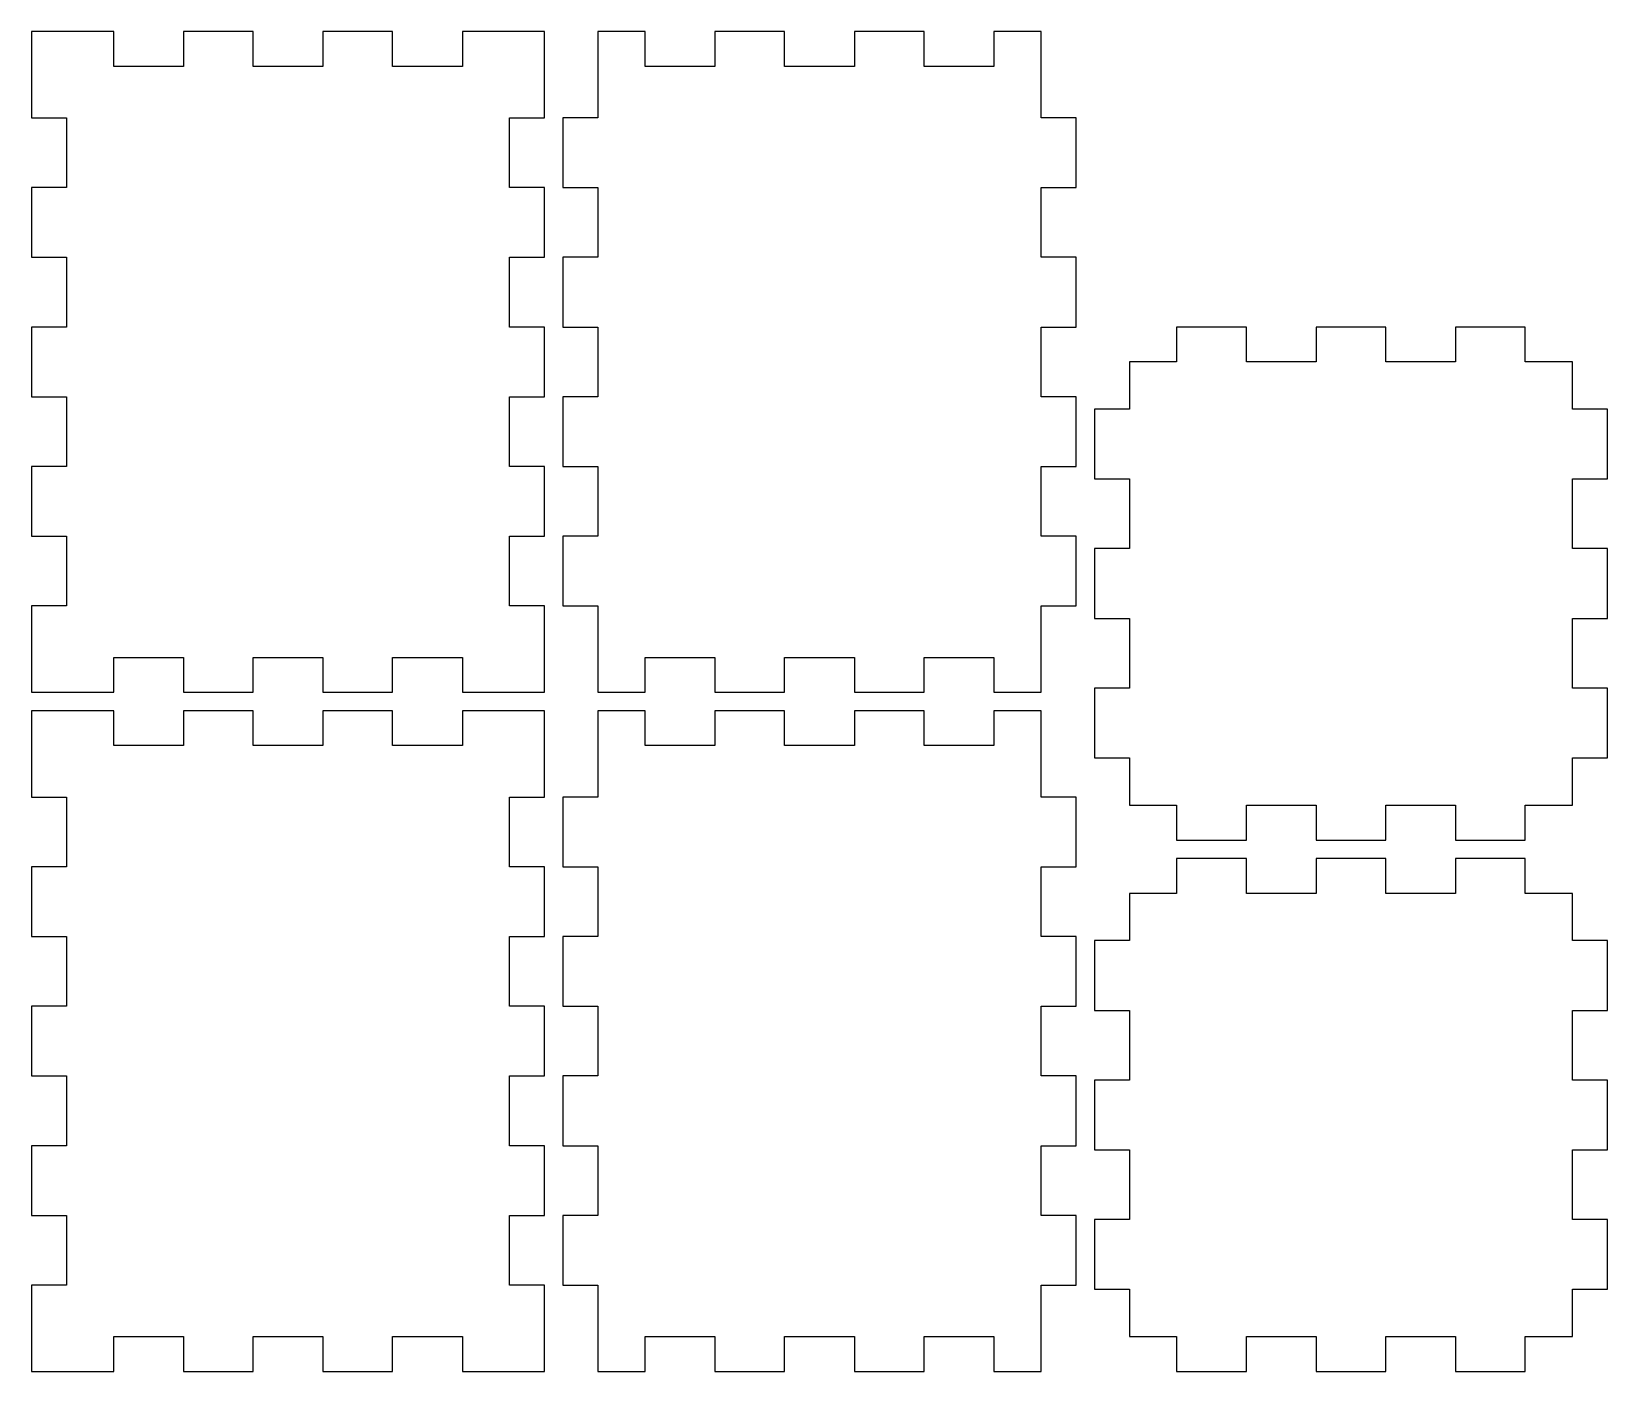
# Model space of a CAD drawing. Header units: inches. Extents: x 0 to 10.7, y 0.1 to 9.2.
import ezdxf

# ---------------------------------------------------------------- set-up
doc = ezdxf.new("R2010")
doc.units = ezdxf.units.IN

msp = doc.modelspace()

# ---------------------------------------------------------------- linework, layer by layer
at = {"layer": 'back_outsideCutPath'}
for p, q in [((0, 9.194), (0, 8.61)), ((0.084, 9.194), (0, 9.194)), ((0.556, 9.194), (0.084, 9.194)), ((0.556, 8.958), (0.556, 9.194)), ((1.5, 9.194), (1.028, 9.194)), ((1.028, 9.194), (1.028, 8.958)), ((1.5, 8.958), (1.5, 9.194)), ((2.444, 9.194), (1.972, 9.194)), ((1.972, 9.194), (1.972, 8.958)), ((2.444, 8.958), (2.444, 9.194)), ((3.472, 9.194), (2.916, 9.194)), ((2.916, 9.194), (2.916, 8.958)), ((3.472, 9.082), (3.472, 9.194)), ((3.472, 8.61), (3.472, 9.082)), ((1.028, 8.958), (0.556, 8.958)), ((1.972, 8.958), (1.5, 8.958)), ((2.916, 8.958), (2.444, 8.958)), ((0, 8.61), (0.236, 8.61)), ((0.236, 8.61), (0.236, 8.138)), ((3.236, 8.138), (3.236, 8.61)), ((3.236, 8.61), (3.472, 8.61)), ((0.236, 8.138), (0, 8.138)), ((0, 8.138), (0, 7.666)), ((3.472, 8.138), (3.236, 8.138)), ((3.472, 7.666), (3.472, 8.138)), ((0, 7.666), (0.236, 7.666)), ((0.236, 7.666), (0.236, 7.194)), ((3.236, 7.194), (3.236, 7.666)), ((3.236, 7.666), (3.472, 7.666)), ((0.236, 7.194), (0, 7.194)), ((0, 7.194), (0, 6.722)), ((3.472, 7.194), (3.236, 7.194)), ((3.472, 6.722), (3.472, 7.194)), ((0, 6.722), (0.236, 6.722)), ((0.236, 6.722), (0.236, 6.25)), ((3.236, 6.25), (3.236, 6.722)), ((3.236, 6.722), (3.472, 6.722)), ((0.236, 6.25), (0, 6.25)), ((0, 6.25), (0, 5.778)), ((3.472, 6.25), (3.236, 6.25)), ((3.472, 5.778), (3.472, 6.25)), ((0, 5.778), (0.236, 5.778)), ((0.236, 5.778), (0.236, 5.306)), ((3.236, 5.306), (3.236, 5.778)), ((3.236, 5.778), (3.472, 5.778)), ((0.236, 5.306), (0, 5.306)), ((0, 5.306), (0, 4.834)), ((3.472, 5.306), (3.236, 5.306)), ((3.472, 4.722), (3.472, 5.306)), ((0.556, 4.722), (0.556, 4.958)), ((0.556, 4.958), (1.028, 4.958)), ((1.028, 4.958), (1.028, 4.722)), ((1.5, 4.722), (1.5, 4.958)), ((1.5, 4.958), (1.972, 4.958)), ((1.972, 4.958), (1.972, 4.722)), ((2.444, 4.722), (2.444, 4.958)), ((2.444, 4.958), (2.916, 4.958)), ((2.916, 4.958), (2.916, 4.722)), ((0, 4.834), (0, 4.722)), ((0, 4.722), (0.556, 4.722)), ((1.028, 4.722), (1.5, 4.722)), ((1.972, 4.722), (2.444, 4.722)), ((2.916, 4.722), (3.388, 4.722)), ((3.388, 4.722), (3.472, 4.722))]:
    msp.add_line(p, q, dxfattribs=at)
at = {"layer": 'bottom_outsideCutPath'}
for p, q in [((8.222, 7.194), (7.75, 7.194)), ((7.75, 7.194), (7.75, 6.958)), ((8.222, 6.958), (8.222, 7.194)), ((9.166, 7.194), (8.694, 7.194)), ((8.694, 7.194), (8.694, 6.958)), ((9.166, 6.958), (9.166, 7.194)), ((10.11, 7.194), (9.638, 7.194)), ((9.638, 7.194), (9.638, 6.958)), ((10.11, 6.958), (10.11, 7.194)), ((7.43, 6.958), (7.43, 6.638)), ((7.75, 6.958), (7.43, 6.958)), ((8.694, 6.958), (8.222, 6.958)), ((9.638, 6.958), (9.166, 6.958)), ((10.43, 6.958), (10.11, 6.958)), ((10.43, 6.638), (10.43, 6.958)), ((7.43, 6.638), (7.194, 6.638)), ((7.194, 6.638), (7.194, 6.166)), ((10.666, 6.638), (10.43, 6.638)), ((10.666, 6.166), (10.666, 6.638)), ((7.194, 6.166), (7.43, 6.166)), ((7.43, 6.166), (7.43, 5.694)), ((10.43, 5.694), (10.43, 6.166)), ((10.43, 6.166), (10.666, 6.166)), ((7.43, 5.694), (7.194, 5.694)), ((7.194, 5.694), (7.194, 5.222)), ((10.666, 5.694), (10.43, 5.694)), ((10.666, 5.222), (10.666, 5.694)), ((7.194, 5.222), (7.43, 5.222)), ((7.43, 5.222), (7.43, 4.75)), ((10.43, 4.75), (10.43, 5.222)), ((10.43, 5.222), (10.666, 5.222)), ((7.43, 4.75), (7.194, 4.75)), ((7.194, 4.75), (7.194, 4.278)), ((10.666, 4.75), (10.43, 4.75)), ((10.666, 4.278), (10.666, 4.75)), ((7.194, 4.278), (7.43, 4.278)), ((7.43, 4.278), (7.43, 3.958)), ((10.43, 3.958), (10.43, 4.278)), ((10.43, 4.278), (10.666, 4.278)), ((7.43, 3.958), (7.75, 3.958)), ((7.75, 3.958), (7.75, 3.722)), ((8.222, 3.722), (8.222, 3.958)), ((8.222, 3.958), (8.694, 3.958)), ((8.694, 3.958), (8.694, 3.722)), ((9.166, 3.722), (9.166, 3.958)), ((9.166, 3.958), (9.638, 3.958)), ((9.638, 3.958), (9.638, 3.722)), ((10.11, 3.722), (10.11, 3.958)), ((10.11, 3.958), (10.43, 3.958)), ((7.75, 3.722), (8.222, 3.722)), ((8.694, 3.722), (9.166, 3.722)), ((9.638, 3.722), (10.11, 3.722))]:
    msp.add_line(p, q, dxfattribs=at)
at = {"layer": 'front_outsideCutPath'}
for p, q in [((0, 4.597), (0, 4.013)), ((0.084, 4.597), (0, 4.597)), ((0.556, 4.597), (0.084, 4.597)), ((0.556, 4.361), (0.556, 4.597)), ((1.5, 4.597), (1.028, 4.597)), ((1.028, 4.597), (1.028, 4.361)), ((1.5, 4.361), (1.5, 4.597)), ((2.444, 4.597), (1.972, 4.597)), ((1.972, 4.597), (1.972, 4.361)), ((2.444, 4.361), (2.444, 4.597)), ((3.472, 4.597), (2.916, 4.597)), ((2.916, 4.597), (2.916, 4.361)), ((3.472, 4.485), (3.472, 4.597)), ((3.472, 4.013), (3.472, 4.485)), ((1.028, 4.361), (0.556, 4.361)), ((1.972, 4.361), (1.5, 4.361)), ((2.916, 4.361), (2.444, 4.361)), ((0, 4.013), (0.236, 4.013)), ((0.236, 4.013), (0.236, 3.541)), ((3.236, 3.541), (3.236, 4.013)), ((3.236, 4.013), (3.472, 4.013)), ((0.236, 3.541), (0, 3.541)), ((0, 3.541), (0, 3.069)), ((3.472, 3.541), (3.236, 3.541)), ((3.472, 3.069), (3.472, 3.541)), ((0, 3.069), (0.236, 3.069)), ((0.236, 3.069), (0.236, 2.597)), ((3.236, 2.597), (3.236, 3.069)), ((3.236, 3.069), (3.472, 3.069)), ((0.236, 2.597), (0, 2.597)), ((0, 2.597), (0, 2.125)), ((3.472, 2.597), (3.236, 2.597)), ((3.472, 2.125), (3.472, 2.597)), ((0, 2.125), (0.236, 2.125)), ((0.236, 2.125), (0.236, 1.653)), ((3.236, 1.653), (3.236, 2.125)), ((3.236, 2.125), (3.472, 2.125)), ((0.236, 1.653), (0, 1.653)), ((0, 1.653), (0, 1.181)), ((3.472, 1.653), (3.236, 1.653)), ((3.472, 1.181), (3.472, 1.653)), ((0, 1.181), (0.236, 1.181)), ((0.236, 1.181), (0.236, 0.709)), ((3.236, 0.709), (3.236, 1.181)), ((3.236, 1.181), (3.472, 1.181)), ((0.236, 0.709), (0, 0.709)), ((0, 0.709), (0, 0.237)), ((3.472, 0.709), (3.236, 0.709)), ((3.472, 0.125), (3.472, 0.709)), ((0.556, 0.125), (0.556, 0.361)), ((0.556, 0.361), (1.028, 0.361)), ((1.028, 0.361), (1.028, 0.125)), ((1.5, 0.125), (1.5, 0.361)), ((1.5, 0.361), (1.972, 0.361)), ((1.972, 0.361), (1.972, 0.125)), ((2.444, 0.125), (2.444, 0.361)), ((2.444, 0.361), (2.916, 0.361)), ((2.916, 0.361), (2.916, 0.125)), ((0, 0.237), (0, 0.125)), ((0, 0.125), (0.556, 0.125)), ((1.028, 0.125), (1.5, 0.125)), ((1.972, 0.125), (2.444, 0.125)), ((2.916, 0.125), (3.388, 0.125)), ((3.388, 0.125), (3.472, 0.125))]:
    msp.add_line(p, q, dxfattribs=at)
at = {"layer": 'left_outsideCutPath'}
for p, q in [((3.833, 4.597), (3.833, 4.013)), ((4.153, 4.597), (3.833, 4.597)), ((4.153, 4.361), (4.153, 4.597)), ((5.097, 4.597), (4.625, 4.597)), ((4.625, 4.597), (4.625, 4.361)), ((5.097, 4.361), (5.097, 4.597)), ((6.041, 4.597), (5.569, 4.597)), ((5.569, 4.597), (5.569, 4.361)), ((6.041, 4.361), (6.041, 4.597)), ((6.833, 4.597), (6.513, 4.597)), ((6.513, 4.597), (6.513, 4.361)), ((6.833, 4.485), (6.833, 4.597)), ((6.833, 4.013), (6.833, 4.485)), ((4.625, 4.361), (4.153, 4.361)), ((5.569, 4.361), (5.097, 4.361)), ((6.513, 4.361), (6.041, 4.361)), ((3.833, 4.013), (3.597, 4.013)), ((3.597, 4.013), (3.597, 3.541)), ((7.069, 4.013), (6.833, 4.013)), ((7.069, 3.541), (7.069, 4.013)), ((3.597, 3.541), (3.833, 3.541)), ((3.833, 3.541), (3.833, 3.069)), ((6.833, 3.069), (6.833, 3.541)), ((6.833, 3.541), (7.069, 3.541)), ((3.833, 3.069), (3.597, 3.069)), ((3.597, 3.069), (3.597, 2.597)), ((7.069, 3.069), (6.833, 3.069)), ((7.069, 2.597), (7.069, 3.069)), ((3.597, 2.597), (3.833, 2.597)), ((3.833, 2.597), (3.833, 2.125)), ((6.833, 2.125), (6.833, 2.597)), ((6.833, 2.597), (7.069, 2.597)), ((3.833, 2.125), (3.597, 2.125)), ((3.597, 2.125), (3.597, 1.653)), ((7.069, 2.125), (6.833, 2.125)), ((7.069, 1.653), (7.069, 2.125)), ((3.597, 1.653), (3.833, 1.653)), ((3.833, 1.653), (3.833, 1.181)), ((6.833, 1.181), (6.833, 1.653)), ((6.833, 1.653), (7.069, 1.653)), ((3.833, 1.181), (3.597, 1.181)), ((3.597, 1.181), (3.597, 0.709)), ((7.069, 1.181), (6.833, 1.181)), ((7.069, 0.709), (7.069, 1.181)), ((3.597, 0.709), (3.833, 0.709)), ((3.833, 0.709), (3.833, 0.237)), ((6.833, 0.125), (6.833, 0.709)), ((6.833, 0.709), (7.069, 0.709)), ((4.153, 0.125), (4.153, 0.361)), ((4.153, 0.361), (4.625, 0.361)), ((4.625, 0.361), (4.625, 0.125)), ((5.097, 0.125), (5.097, 0.361)), ((5.097, 0.361), (5.569, 0.361)), ((5.569, 0.361), (5.569, 0.125)), ((6.041, 0.125), (6.041, 0.361)), ((6.041, 0.361), (6.513, 0.361)), ((6.513, 0.361), (6.513, 0.125)), ((3.833, 0.237), (3.833, 0.125)), ((3.833, 0.125), (4.153, 0.125)), ((4.625, 0.125), (5.097, 0.125)), ((5.569, 0.125), (6.041, 0.125)), ((6.513, 0.125), (6.833, 0.125))]:
    msp.add_line(p, q, dxfattribs=at)
at = {"layer": 'right_outsideCutPath'}
for p, q in [((3.833, 9.194), (3.833, 8.61)), ((4.153, 9.194), (3.833, 9.194)), ((4.153, 8.958), (4.153, 9.194)), ((5.097, 9.194), (4.625, 9.194)), ((4.625, 9.194), (4.625, 8.958)), ((5.097, 8.958), (5.097, 9.194)), ((6.041, 9.194), (5.569, 9.194)), ((5.569, 9.194), (5.569, 8.958)), ((6.041, 8.958), (6.041, 9.194)), ((6.833, 9.194), (6.513, 9.194)), ((6.513, 9.194), (6.513, 8.958)), ((6.833, 9.082), (6.833, 9.194)), ((6.833, 8.61), (6.833, 9.082)), ((4.625, 8.958), (4.153, 8.958)), ((5.569, 8.958), (5.097, 8.958)), ((6.513, 8.958), (6.041, 8.958)), ((3.833, 8.61), (3.597, 8.61)), ((3.597, 8.61), (3.597, 8.138)), ((7.069, 8.61), (6.833, 8.61)), ((7.069, 8.138), (7.069, 8.61)), ((3.597, 8.138), (3.833, 8.138)), ((3.833, 8.138), (3.833, 7.666)), ((6.833, 7.666), (6.833, 8.138)), ((6.833, 8.138), (7.069, 8.138)), ((3.833, 7.666), (3.597, 7.666)), ((3.597, 7.666), (3.597, 7.194)), ((7.069, 7.666), (6.833, 7.666)), ((7.069, 7.194), (7.069, 7.666)), ((3.597, 7.194), (3.833, 7.194)), ((3.833, 7.194), (3.833, 6.722)), ((6.833, 6.722), (6.833, 7.194)), ((6.833, 7.194), (7.069, 7.194)), ((3.833, 6.722), (3.597, 6.722)), ((3.597, 6.722), (3.597, 6.25)), ((7.069, 6.722), (6.833, 6.722)), ((7.069, 6.25), (7.069, 6.722)), ((3.597, 6.25), (3.833, 6.25)), ((3.833, 6.25), (3.833, 5.778)), ((6.833, 5.778), (6.833, 6.25)), ((6.833, 6.25), (7.069, 6.25)), ((3.833, 5.778), (3.597, 5.778)), ((3.597, 5.778), (3.597, 5.306)), ((7.069, 5.778), (6.833, 5.778)), ((7.069, 5.306), (7.069, 5.778)), ((3.597, 5.306), (3.833, 5.306)), ((3.833, 5.306), (3.833, 4.834)), ((6.833, 4.722), (6.833, 5.306)), ((6.833, 5.306), (7.069, 5.306)), ((4.153, 4.722), (4.153, 4.958)), ((4.153, 4.958), (4.625, 4.958)), ((4.625, 4.958), (4.625, 4.722)), ((5.097, 4.722), (5.097, 4.958)), ((5.097, 4.958), (5.569, 4.958)), ((5.569, 4.958), (5.569, 4.722)), ((6.041, 4.722), (6.041, 4.958)), ((6.041, 4.958), (6.513, 4.958)), ((6.513, 4.958), (6.513, 4.722)), ((3.833, 4.834), (3.833, 4.722)), ((3.833, 4.722), (4.153, 4.722)), ((4.625, 4.722), (5.097, 4.722)), ((5.569, 4.722), (6.041, 4.722)), ((6.513, 4.722), (6.833, 4.722))]:
    msp.add_line(p, q, dxfattribs=at)
at = {"layer": 'top_outsideCutPath'}
for p, q in [((8.222, 3.597), (7.75, 3.597)), ((7.75, 3.597), (7.75, 3.361)), ((8.222, 3.361), (8.222, 3.597)), ((9.166, 3.597), (8.694, 3.597)), ((8.694, 3.597), (8.694, 3.361)), ((9.166, 3.361), (9.166, 3.597)), ((10.11, 3.597), (9.638, 3.597)), ((9.638, 3.597), (9.638, 3.361)), ((10.11, 3.361), (10.11, 3.597)), ((7.43, 3.361), (7.43, 3.041)), ((7.75, 3.361), (7.43, 3.361)), ((8.694, 3.361), (8.222, 3.361)), ((9.638, 3.361), (9.166, 3.361)), ((10.43, 3.361), (10.11, 3.361)), ((10.43, 3.041), (10.43, 3.361)), ((7.43, 3.041), (7.194, 3.041)), ((7.194, 3.041), (7.194, 2.569)), ((10.666, 3.041), (10.43, 3.041)), ((10.666, 2.569), (10.666, 3.041)), ((7.194, 2.569), (7.43, 2.569)), ((7.43, 2.569), (7.43, 2.097)), ((10.43, 2.097), (10.43, 2.569)), ((10.43, 2.569), (10.666, 2.569)), ((7.43, 2.097), (7.194, 2.097)), ((7.194, 2.097), (7.194, 1.625)), ((10.666, 2.097), (10.43, 2.097)), ((10.666, 1.625), (10.666, 2.097)), ((7.194, 1.625), (7.43, 1.625)), ((7.43, 1.625), (7.43, 1.153)), ((10.43, 1.153), (10.43, 1.625)), ((10.43, 1.625), (10.666, 1.625)), ((7.43, 1.153), (7.194, 1.153)), ((7.194, 1.153), (7.194, 0.681)), ((10.666, 1.153), (10.43, 1.153)), ((10.666, 0.681), (10.666, 1.153)), ((7.194, 0.681), (7.43, 0.681)), ((7.43, 0.681), (7.43, 0.361)), ((10.43, 0.361), (10.43, 0.681)), ((10.43, 0.681), (10.666, 0.681)), ((7.43, 0.361), (7.75, 0.361)), ((7.75, 0.361), (7.75, 0.125)), ((8.222, 0.125), (8.222, 0.361)), ((8.222, 0.361), (8.694, 0.361)), ((8.694, 0.361), (8.694, 0.125)), ((9.166, 0.125), (9.166, 0.361)), ((9.166, 0.361), (9.638, 0.361)), ((9.638, 0.361), (9.638, 0.125)), ((10.11, 0.125), (10.11, 0.361)), ((10.11, 0.361), (10.43, 0.361)), ((7.75, 0.125), (8.222, 0.125)), ((8.694, 0.125), (9.166, 0.125)), ((9.638, 0.125), (10.11, 0.125))]:
    msp.add_line(p, q, dxfattribs=at)

doc.saveas('drawing.dxf')
